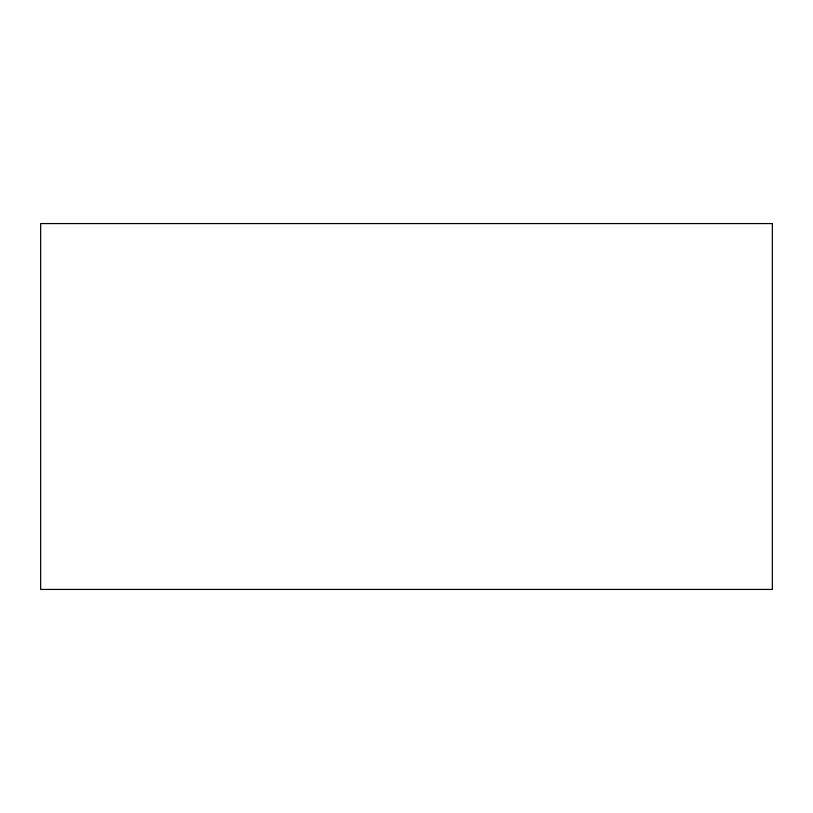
<?xml version="1.0" encoding="UTF-8"?>
<svg xmlns="http://www.w3.org/2000/svg" width="813" height="813" viewBox="0 0 813 813"><rect width="100%" height="100%" fill="white"/><g stroke="black" fill="none" stroke-linecap="round" stroke-linejoin="round"><path stroke-width="1.22" d="M772.35 223.575L40.65 223.575L40.65 589.425L772.35 589.425L772.35 223.575"/></g></svg>
